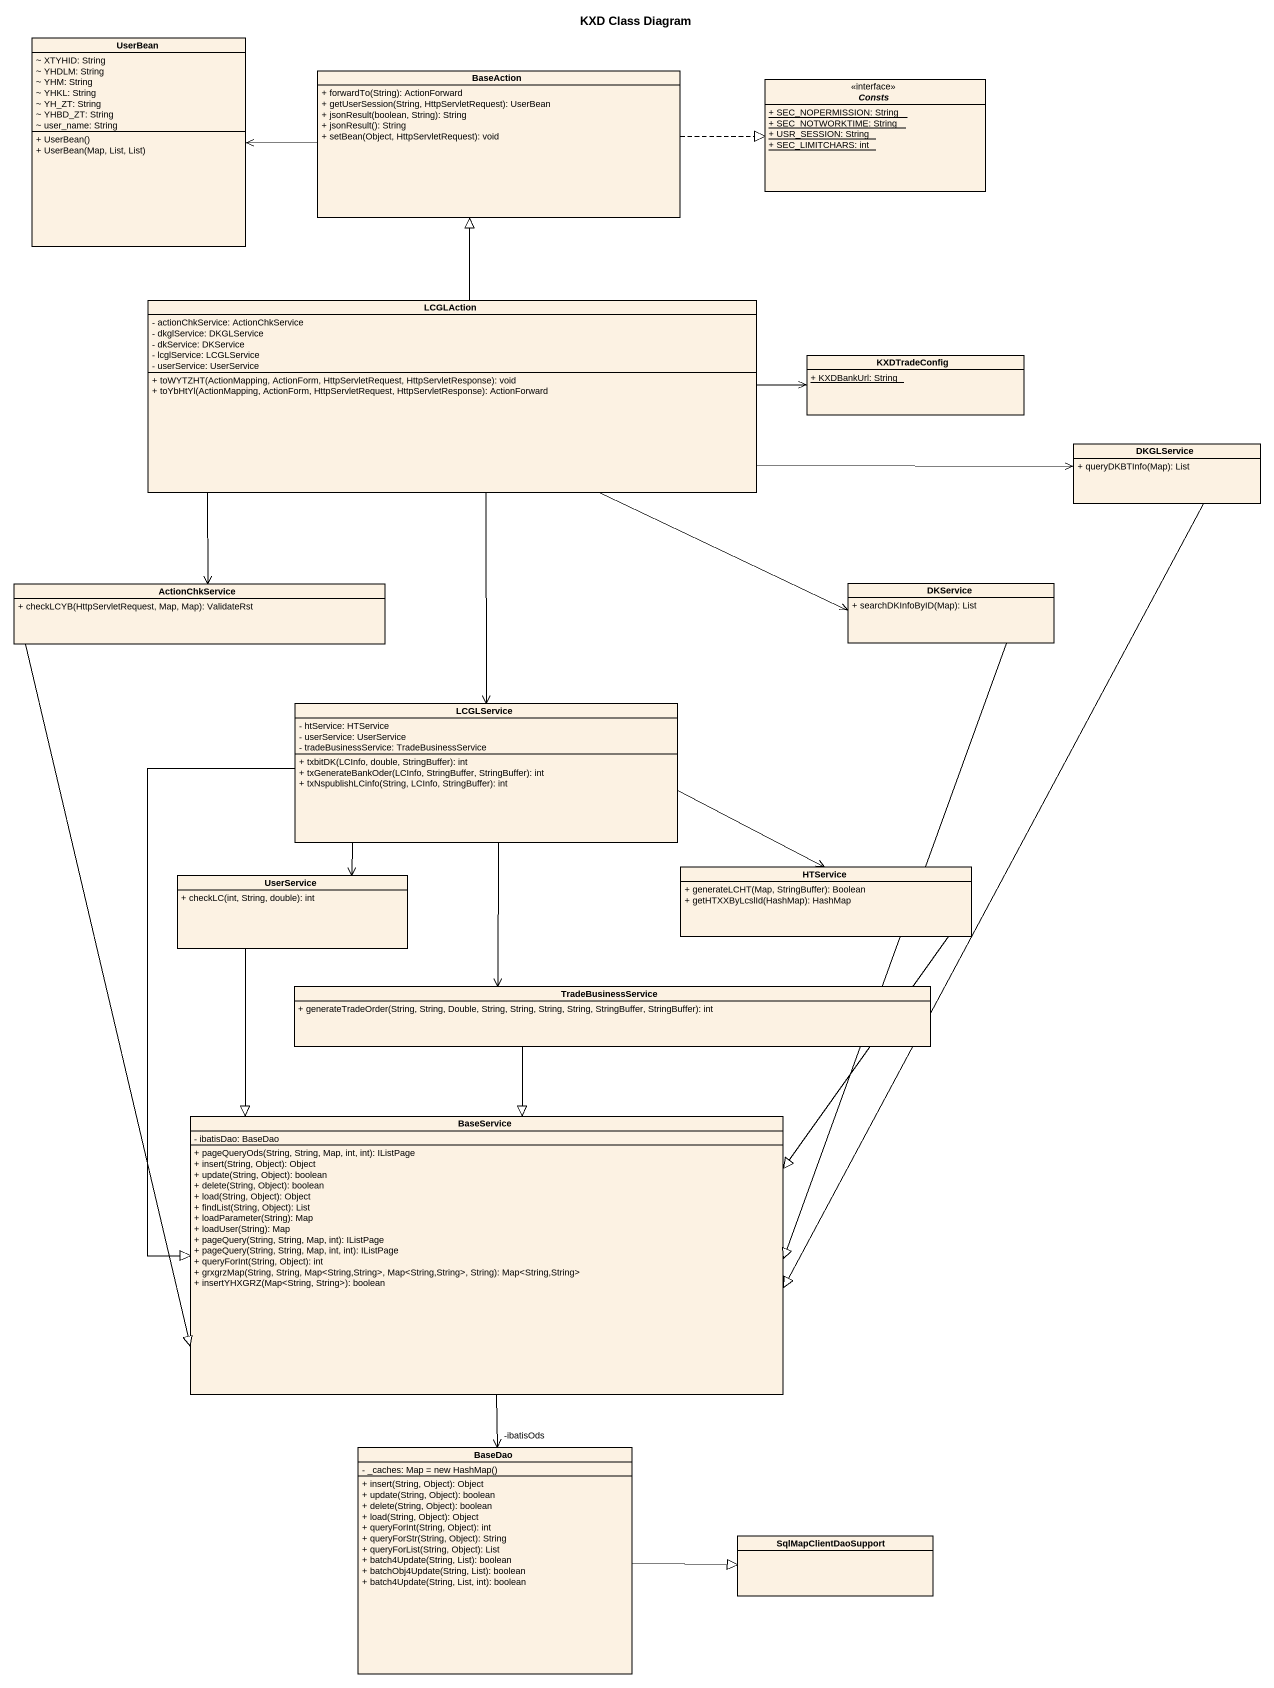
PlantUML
@startuml
title KXD Class Diagram
hide circle
hide empty members
skinparam classAttributeIconSize 0
class UserBean {
  ~ XTYHID: String
  ~ YHDLM: String
  ~ YHM: String
  ~ YHKL: String
  ~ YH_ZT: String
  ~ YHBD_ZT: String
  ~ user_name: String
  + UserBean()
  + UserBean(Map, List, List)
}
class BaseAction {
  + forwardTo(String): ActionForward
  + getUserSession(String, HttpServletRequest): UserBean
  + jsonResult(boolean, String): String
  + jsonResult(): String
  + setBean(Object, HttpServletRequest): void
}
interface Consts <<interface>> {
  {static} + SEC_NOPERMISSION: String
  {static} + SEC_NOTWORKTIME: String
  {static} + USR_SESSION: String
  {static} + SEC_LIMITCHARS: int
}
class LCGLAction {
  - actionChkService: ActionChkService
  - dkglService: DKGLService
  - dkService: DKService
  - lcglService: LCGLService
  - userService: UserService
  + toWYTZHT(ActionMapping, ActionForm, HttpServletRequest, HttpServletResponse): void
  + toYbHtYl(ActionMapping, ActionForm, HttpServletRequest, HttpServletResponse): ActionForward
}
class KXDTradeConfig {
  {static} + KXDBankUrl: String
}
class DKGLService {
  + queryDKBTInfo(Map): List
}
class ActionChkService {
  + checkLCYB(HttpServletRequest, Map, Map): ValidateRst
}
class DKService {
  + searchDKInfoByID(Map): List
}
class LCGLService {
  - htService: HTService
  - userService: UserService
  - tradeBusinessService: TradeBusinessService
  + txbitDK(LCInfo, double, StringBuffer): int
  + txGenerateBankOder(LCInfo, StringBuffer, StringBuffer): int
  + txNspublishLCinfo(String, LCInfo, StringBuffer): int
}
class UserService {
  + checkLC(int, String, double): int
}
class HTService {
  + generateLCHT(Map, StringBuffer): Boolean
  + getHTXXByLcslId(HashMap): HashMap
}
class TradeBusinessService {
  + generateTradeOrder(String, String, Double, String, String, String, String, StringBuffer, StringBuffer): int
}
class BaseService {
  - ibatisDao: BaseDao
  + pageQueryOds(String, String, Map, int, int): IListPage
  + insert(String, Object): Object
  + update(String, Object): boolean
  + delete(String, Object): boolean
  + load(String, Object): Object
  + findList(String, Object): List
  + loadParameter(String): Map
  + loadUser(String): Map
  + pageQuery(String, String, Map, int): IListPage
  + pageQuery(String, String, Map, int, int): IListPage
  + queryForInt(String, Object): int
  + grxgrzMap(String, String, Map<String,String>, Map<String,String>, String): Map<String,String>
  + insertYHXGRZ(Map<String, String>): boolean
}
class BaseDao {
  {field} - _caches: Map = new HashMap()
  + insert(String, Object): Object
  + update(String, Object): boolean
  + delete(String, Object): boolean
  + load(String, Object): Object
  + queryForInt(String, Object): int
  + queryForStr(String, Object): String
  + queryForList(String, Object): List
  + batch4Update(String, List): boolean
  + batchObj4Update(String, List): boolean
  + batch4Update(String, List, int): boolean
}
class SqlMapClientDaoSupport
BaseAction -left-> UserBean
BaseAction .right.|> Consts
LCGLAction -up-|> BaseAction
LCGLAction -right-> KXDTradeConfig
LCGLAction -right-> DKGLService
LCGLAction --> ActionChkService
LCGLAction -right-> DKService
LCGLAction --> LCGLService
DKGLService --|> BaseService
ActionChkService --|> BaseService
DKService --|> BaseService
LCGLService --> UserService
LCGLService -right-> HTService
LCGLService --> TradeBusinessService
LCGLService --|> BaseService
UserService --|> BaseService
HTService --|> BaseService
TradeBusinessService --|> BaseService
BaseService --> "-ibatisOds" BaseDao
BaseDao -right-|> SqlMapClientDaoSupport
@enduml
